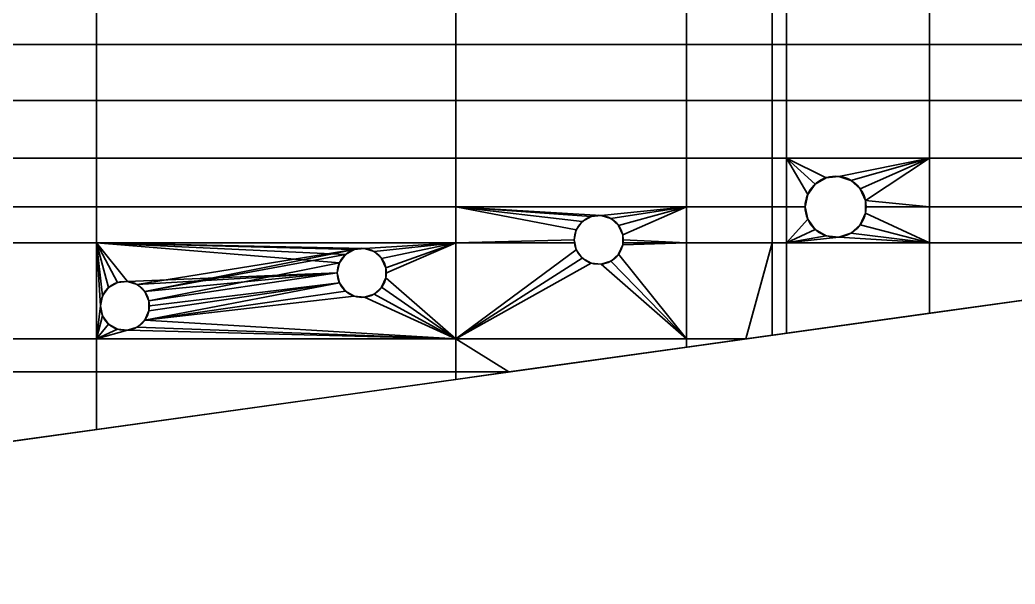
# Model space of a CAD drawing. Header units: millimetres. Extents: x 0 to 430, y 0 to 190.
# Drawn here: x 87.8 to 171, y 0.2 to 47.4 of the extents above; entities that cross this region are included whole.
import ezdxf

# ---------------------------------------------------------------- set-up
doc = ezdxf.new("R2010")
doc.units = ezdxf.units.MM
doc.layers.add('1', color=7, linetype='Continuous', true_color=0xffffff)

# ---------------------------------------------------------------- blocks, each defined once
blk = doc.blocks.new('UG_SURFACE_001')
at = {"layer": '1', "color": 252, "linetype": 'Continuous', "lineweight": 35}
for points in [[(94.200917, 48.325192, 3.5), (84.296733, 48.325192, 3.5), (84.296733, 45.313161, 3.5), (94.200917, 45.313161, 3.5)], [(94.200917, 45.313161, 1.5), (84.296733, 45.313161, 1.5), (84.296733, 48.325192, 1.5), (94.200917, 48.325192, 1.5)], [(124.23677, 48.325192, 3.5), (94.200917, 48.325192, 3.5), (94.200917, 45.313161, 3.5), (124.23677, 45.313161, 3.5)], [(124.23677, 45.313161, 1.5), (94.200917, 45.313161, 1.5), (94.200917, 48.325192, 1.5), (124.23677, 48.325192, 1.5)], [(143.535659, 48.325192, 3.5), (124.23677, 48.325192, 3.5), (124.23677, 45.313161, 3.5), (143.535659, 45.313161, 3.5)], [(143.535659, 45.313161, 1.5), (124.23677, 45.313161, 1.5), (124.23677, 48.325192, 1.5), (143.535659, 48.325192, 1.5)], [(150.690123, 48.325192, 3.5), (143.535659, 48.325192, 3.5), (143.535659, 45.313161, 3.5), (150.690123, 45.313161, 3.5)], [(150.690123, 45.313161, 1.5), (143.535659, 45.313161, 1.5), (143.535659, 48.325192, 1.5), (150.690123, 48.325192, 1.5)], [(151.889846, 48.325192, 3.5), (150.690123, 48.325192, 3.5), (150.690123, 45.313161, 3.5), (151.889846, 45.313161, 3.5)], [(151.889846, 45.313161, 1.5), (150.690123, 45.313161, 1.5), (150.690123, 48.325192, 1.5), (151.889846, 48.325192, 1.5)], [(163.865298, 48.325192, 3.5), (151.889846, 48.325192, 3.5), (151.889846, 45.313161, 3.5), (163.865298, 45.313161, 3.5)], [(163.865298, 45.313161, 1.5), (151.889846, 45.313161, 1.5), (151.889846, 48.325192, 1.5), (163.865298, 48.325192, 1.5)], [(173.519492, 48.325192, 3.5), (163.865298, 48.325192, 3.5), (163.865298, 45.313161, 3.5), (173.519492, 45.313161, 3.5)], [(173.519492, 45.313161, 1.5), (163.865298, 45.313161, 1.5), (163.865298, 48.325192, 1.5), (173.519492, 48.325192, 1.5)], [(94.200917, 45.313161, 3.5), (84.296733, 45.313161, 3.5), (84.296733, 40.638197, 3.5), (94.200917, 40.638197, 3.5)], [(94.200917, 40.638197, 1.5), (84.296733, 40.638197, 1.5), (84.296733, 45.313161, 1.5), (94.200917, 45.313161, 1.5)], [(124.23677, 45.313161, 3.5), (94.200917, 45.313161, 3.5), (94.200917, 40.638197, 3.5), (124.23677, 40.638197, 3.5)], [(124.23677, 40.638197, 1.5), (94.200917, 40.638197, 1.5), (94.200917, 45.313161, 1.5), (124.23677, 45.313161, 1.5)], [(143.535659, 45.313161, 3.5), (124.23677, 45.313161, 3.5), (124.23677, 40.638197, 3.5), (143.535659, 40.638197, 3.5)], [(143.535659, 40.638197, 1.5), (124.23677, 40.638197, 1.5), (124.23677, 45.313161, 1.5), (143.535659, 45.313161, 1.5)], [(150.690123, 45.313161, 3.5), (143.535659, 45.313161, 3.5), (143.535659, 40.638197, 3.5), (150.690123, 40.638197, 3.5)], [(150.690123, 40.638197, 1.5), (143.535659, 40.638197, 1.5), (143.535659, 45.313161, 1.5), (150.690123, 45.313161, 1.5)], [(151.889846, 45.313161, 3.5), (150.690123, 45.313161, 3.5), (150.690123, 40.638197, 3.5), (151.889846, 40.638197, 3.5)], [(151.889846, 40.638197, 1.5), (150.690123, 40.638197, 1.5), (150.690123, 45.313161, 1.5), (151.889846, 45.313161, 1.5)], [(163.865298, 45.313161, 3.5), (151.889846, 45.313161, 3.5), (151.889846, 40.638197, 3.5), (163.865298, 40.638197, 3.5)], [(163.865298, 40.638197, 1.5), (151.889846, 40.638197, 1.5), (151.889846, 45.313161, 1.5), (163.865298, 45.313161, 1.5)], [(173.519492, 45.313161, 3.5), (163.865298, 45.313161, 3.5), (163.865298, 40.638197, 3.5), (173.519492, 40.638197, 3.5)], [(173.519492, 40.638197, 1.5), (163.865298, 40.638197, 1.5), (163.865298, 45.313161, 1.5), (173.519492, 45.313161, 1.5)], [(94.200917, 40.638197, 3.5), (84.296733, 40.638197, 3.5), (84.296733, 35.826165, 3.5), (94.200917, 35.826165, 3.5)], [(94.200917, 35.826165, 1.5), (84.296733, 35.826165, 1.5), (84.296733, 40.638197, 1.5), (94.200917, 40.638197, 1.5)], [(124.23677, 40.638197, 3.5), (94.200917, 40.638197, 3.5), (94.200917, 35.826165, 3.5), (124.23677, 35.826165, 3.5)], [(124.23677, 35.826165, 1.5), (94.200917, 35.826165, 1.5), (94.200917, 40.638197, 1.5), (124.23677, 40.638197, 1.5)], [(143.535659, 40.638197, 3.5), (124.23677, 40.638197, 3.5), (124.23677, 35.826165, 3.5), (143.535659, 35.826165, 3.5)], [(143.535659, 35.826165, 1.5), (124.23677, 35.826165, 1.5), (124.23677, 40.638197, 1.5), (143.535659, 40.638197, 1.5)], [(150.690123, 40.638197, 3.5), (143.535659, 40.638197, 3.5), (143.535659, 35.826165, 3.5), (150.690123, 35.826165, 3.5)], [(150.690123, 35.826165, 1.5), (143.535659, 35.826165, 1.5), (143.535659, 40.638197, 1.5), (150.690123, 40.638197, 1.5)], [(151.889846, 40.638197, 3.5), (150.690123, 40.638197, 3.5), (150.690123, 35.826165, 3.5), (151.889846, 35.826165, 3.5)], [(151.889846, 35.826165, 1.5), (150.690123, 35.826165, 1.5), (150.690123, 40.638197, 1.5), (151.889846, 40.638197, 1.5)], [(163.865298, 40.638197, 3.5), (151.889846, 40.638197, 3.5), (151.889846, 35.826165, 3.5), (163.865298, 35.826165, 3.5)], [(163.865298, 35.826165, 1.5), (151.889846, 35.826165, 1.5), (151.889846, 40.638197, 1.5), (163.865298, 40.638197, 1.5)], [(173.519492, 40.638197, 3.5), (163.865298, 40.638197, 3.5), (163.865298, 35.826165, 3.5), (173.519492, 35.826165, 3.5)], [(173.519492, 35.826165, 1.5), (163.865298, 35.826165, 1.5), (163.865298, 40.638197, 1.5), (173.519492, 40.638197, 1.5)], [(94.200917, 35.826165, 3.5), (84.296733, 35.826165, 3.5), (84.296733, 31.753004, 3.5), (94.200917, 31.753004, 3.5)], [(94.200917, 31.753004, 1.5), (84.296733, 31.753004, 1.5), (84.296733, 35.826165, 1.5), (94.200917, 35.826165, 1.5)], [(124.23677, 35.826165, 3.5), (94.200917, 35.826165, 3.5), (94.200917, 31.753004, 3.5), (124.23677, 31.753004, 3.5)], [(124.23677, 31.753004, 1.5), (94.200917, 31.753004, 1.5), (94.200917, 35.826165, 1.5), (124.23677, 35.826165, 1.5)], [(143.535659, 35.826165, 3.5), (124.23677, 35.826165, 3.5), (124.23677, 31.753004, 3.5), (143.535659, 31.753004, 3.5)], [(143.535659, 31.753004, 1.5), (124.23677, 31.753004, 1.5), (124.23677, 35.826165, 1.5), (143.535659, 35.826165, 1.5)], [(150.690123, 35.826165, 3.5), (143.535659, 35.826165, 3.5), (143.535659, 31.753004, 3.5), (150.690123, 31.753004, 3.5)], [(150.690123, 31.753004, 1.5), (143.535659, 31.753004, 1.5), (143.535659, 35.826165, 1.5), (150.690123, 35.826165, 1.5)], [(151.889846, 35.826165, 3.5), (150.690123, 35.826165, 3.5), (150.690123, 31.753004, 3.5), (151.889846, 31.753004, 3.5)], [(151.889846, 31.753004, 1.5), (150.690123, 31.753004, 1.5), (150.690123, 35.826165, 1.5), (151.889846, 35.826165, 1.5)], [(151.889846, 35.826165, 3.5), (154.298931, 33.648022, 3.5), (155.21723, 34.178197, 3.5)], [(151.889846, 35.826165, 3.5), (153.675675, 32.79018, 3.5), (154.298931, 33.648022, 3.5)], [(155.21723, 34.178197, 3.5), (156.271771, 34.289032, 3.5), (163.865298, 35.826165, 3.5), (151.889846, 35.826165, 3.5)], [(151.889846, 35.826165, 3.5), (151.889846, 31.753004, 3.5), (153.455213, 31.753004, 3.5), (153.675675, 32.79018, 3.5)], [(151.889846, 35.826165, 1.5), (163.865298, 35.826165, 1.5), (156.271771, 34.289032, 1.5), (155.21723, 34.178197, 1.5)], [(155.21723, 34.178197, 1.5), (154.298931, 33.648022, 1.5), (151.889846, 35.826165, 1.5)], [(154.298931, 33.648022, 1.5), (153.675675, 32.79018, 1.5), (151.889846, 35.826165, 1.5)], [(153.675675, 32.79018, 1.5), (153.455213, 31.753004, 1.5), (151.889846, 31.753004, 1.5), (151.889846, 35.826165, 1.5)], [(163.865298, 35.826165, 3.5), (156.271771, 34.289032, 3.5), (157.280222, 33.961367, 3.5)], [(157.280222, 33.961367, 1.5), (156.271771, 34.289032, 1.5), (163.865298, 35.826165, 1.5)], [(157.280222, 33.961367, 3.5), (158.06821, 33.251856, 3.5), (163.865298, 35.826165, 3.5)], [(163.865298, 35.826165, 1.5), (158.06821, 33.251856, 1.5), (157.280222, 33.961367, 1.5)], [(163.865298, 31.753004, 3.5), (163.865298, 35.826165, 3.5), (158.06821, 33.251856, 3.5), (158.499494, 32.283179, 3.5)], [(158.499494, 32.283179, 1.5), (158.06821, 33.251856, 1.5), (163.865298, 35.826165, 1.5)], [(163.865298, 35.826165, 1.5), (163.865298, 31.753004, 1.5), (158.555225, 31.753004, 1.5), (158.499494, 32.283179, 1.5)], [(173.519492, 35.826165, 3.5), (163.865298, 35.826165, 3.5), (163.865298, 31.753004, 3.5), (173.519492, 31.753004, 3.5)], [(173.519492, 31.753004, 1.5), (163.865298, 31.753004, 1.5), (163.865298, 35.826165, 1.5), (173.519492, 35.826165, 1.5)], [(155.21723, 34.178197, 1.5), (155.21723, 34.178197, 3.5), (154.298931, 33.648022, 3.5), (154.298931, 33.648022, 1.5)], [(156.271771, 34.289032, 1.5), (156.271771, 34.289032, 3.5), (155.21723, 34.178197, 3.5), (155.21723, 34.178197, 1.5)], [(157.280222, 33.961367, 1.5), (157.280222, 33.961367, 3.5), (156.271771, 34.289032, 3.5), (156.271771, 34.289032, 1.5)], [(154.298931, 33.648022, 1.5), (154.298931, 33.648022, 3.5), (153.675675, 32.79018, 3.5), (153.675675, 32.79018, 1.5)], [(158.06821, 33.251856, 1.5), (158.06821, 33.251856, 3.5), (157.280222, 33.961367, 3.5), (157.280222, 33.961367, 1.5)], [(153.675675, 32.79018, 1.5), (153.675675, 32.79018, 3.5), (153.455213, 31.753004, 3.5), (153.455213, 31.753004, 1.5)], [(158.499494, 32.283179, 1.5), (158.499494, 32.283179, 3.5), (158.06821, 33.251856, 3.5), (158.06821, 33.251856, 1.5)], [(94.200917, 31.753004, 3.5), (84.296733, 31.753004, 3.5), (84.296733, 28.74097, 3.5), (94.200917, 28.74097, 3.5)], [(94.200917, 28.74097, 1.5), (84.296733, 28.74097, 1.5), (84.296733, 31.753004, 1.5), (94.200917, 31.753004, 1.5)], [(124.23677, 31.753004, 3.5), (94.200917, 31.753004, 3.5), (94.200917, 28.74097, 3.5), (124.23677, 28.74097, 3.5)], [(124.23677, 28.74097, 1.5), (94.200917, 28.74097, 1.5), (94.200917, 31.753004, 1.5), (124.23677, 31.753004, 1.5)], [(124.23677, 31.753004, 3.5), (135.563374, 30.940637, 3.5), (136.411145, 31.02974, 3.5)], [(136.411145, 31.02974, 3.5), (143.535659, 31.753004, 3.5), (124.23677, 31.753004, 3.5)], [(124.23677, 31.753004, 3.5), (134.324089, 29.824782, 3.5), (134.82514, 30.514419, 3.5)], [(134.82514, 30.514419, 3.5), (135.563374, 30.940637, 3.5), (124.23677, 31.753004, 3.5)], [(134.146854, 28.990971, 3.5), (134.324089, 29.824782, 3.5), (124.23677, 31.753004, 3.5), (124.23677, 28.74097, 3.5)], [(124.23677, 31.753004, 1.5), (143.535659, 31.753004, 1.5), (136.411145, 31.02974, 1.5)], [(124.23677, 31.753004, 1.5), (135.563374, 30.940637, 1.5), (134.82514, 30.514419, 1.5)], [(124.23677, 28.74097, 1.5), (124.23677, 31.753004, 1.5), (134.324089, 29.824782, 1.5), (134.146854, 28.990971, 1.5)], [(136.411145, 31.02974, 1.5), (135.563374, 30.940637, 1.5), (124.23677, 31.753004, 1.5)], [(134.82514, 30.514419, 1.5), (134.324089, 29.824782, 1.5), (124.23677, 31.753004, 1.5)], [(143.535659, 31.753004, 3.5), (136.411145, 31.02974, 3.5), (137.221858, 30.766323, 3.5)], [(137.221858, 30.766323, 1.5), (136.411145, 31.02974, 1.5), (143.535659, 31.753004, 1.5)], [(137.221858, 30.766323, 3.5), (137.855336, 30.195931, 3.5), (143.535659, 31.753004, 3.5)], [(143.535659, 31.753004, 1.5), (137.855336, 30.195931, 1.5), (137.221858, 30.766323, 1.5)], [(143.535659, 31.753004, 3.5), (137.855336, 30.195931, 3.5), (138.202056, 29.417191, 3.5)], [(138.202056, 29.417191, 1.5), (137.855336, 30.195931, 1.5), (143.535659, 31.753004, 1.5)], [(138.202056, 29.417191, 3.5), (138.202056, 28.74097, 3.5), (143.535659, 28.74097, 3.5), (143.535659, 31.753004, 3.5)], [(138.246864, 28.990971, 1.5), (138.202056, 29.417191, 1.5), (143.535659, 31.753004, 1.5), (143.535659, 28.74097, 1.5)], [(150.690123, 31.753004, 3.5), (143.535659, 31.753004, 3.5), (143.535659, 28.74097, 3.5), (150.690123, 28.74097, 3.5)], [(150.690123, 28.74097, 1.5), (143.535659, 28.74097, 1.5), (143.535659, 31.753004, 1.5), (150.690123, 31.753004, 1.5)], [(151.889846, 31.753004, 3.5), (150.690123, 31.753004, 3.5), (150.690123, 28.74097, 3.5), (151.889846, 28.74097, 3.5)], [(151.889846, 28.74097, 1.5), (150.690123, 28.74097, 1.5), (150.690123, 31.753004, 1.5), (151.889846, 31.753004, 1.5)], [(153.675675, 30.715825, 3.5), (153.455213, 31.753004, 3.5), (151.889846, 31.753004, 3.5), (151.889846, 28.74097, 3.5)], [(151.889846, 28.74097, 1.5), (151.889846, 31.753004, 1.5), (153.455213, 31.753004, 1.5), (153.675675, 30.715825, 1.5)], [(153.455213, 31.753004, 1.5), (153.455213, 31.753004, 3.5), (153.675675, 30.715825, 3.5), (153.675675, 30.715825, 1.5)], [(158.499494, 32.283179, 3.5), (158.499494, 31.753004, 3.5), (163.865298, 31.753004, 3.5)], [(158.555225, 31.753004, 1.5), (158.499494, 31.753004, 3.5), (158.499494, 32.283179, 3.5)], [(158.499494, 32.283179, 3.5), (158.499494, 32.283179, 1.5), (158.555225, 31.753004, 1.5)], [(163.865298, 28.74097, 3.5), (163.865298, 31.753004, 3.5), (158.499494, 31.753004, 3.5), (158.499494, 31.222828, 3.5)], [(158.499494, 31.222828, 1.5), (158.555225, 31.753004, 1.5), (163.865298, 31.753004, 1.5), (163.865298, 28.74097, 1.5)], [(158.555225, 31.753004, 1.5), (158.499494, 31.222828, 1.5), (158.499494, 31.222828, 3.5)], [(158.499494, 31.222828, 3.5), (158.499494, 31.753004, 3.5), (158.555225, 31.753004, 1.5)], [(173.519492, 31.753004, 3.5), (163.865298, 31.753004, 3.5), (163.865298, 28.74097, 3.5), (173.519492, 28.74097, 3.5)], [(173.519492, 28.74097, 1.5), (163.865298, 28.74097, 1.5), (163.865298, 31.753004, 1.5), (173.519492, 31.753004, 1.5)], [(135.563374, 30.940637, 1.5), (135.563374, 30.940637, 3.5), (134.82514, 30.514419, 3.5), (134.82514, 30.514419, 1.5)], [(136.411145, 31.02974, 1.5), (136.411145, 31.02974, 3.5), (135.563374, 30.940637, 3.5), (135.563374, 30.940637, 1.5)], [(137.221858, 30.766323, 1.5), (137.221858, 30.766323, 3.5), (136.411145, 31.02974, 3.5), (136.411145, 31.02974, 1.5)], [(158.499494, 31.222828, 3.5), (158.06821, 30.25415, 3.5), (163.865298, 28.74097, 3.5)], [(163.865298, 28.74097, 1.5), (158.06821, 30.25415, 1.5), (158.499494, 31.222828, 1.5)], [(158.06821, 30.25415, 1.5), (158.06821, 30.25415, 3.5), (158.499494, 31.222828, 3.5), (158.499494, 31.222828, 1.5)], [(134.82514, 30.514419, 1.5), (134.82514, 30.514419, 3.5), (134.324089, 29.824782, 3.5), (134.324089, 29.824782, 1.5)], [(137.855336, 30.195931, 1.5), (137.855336, 30.195931, 3.5), (137.221858, 30.766323, 3.5), (137.221858, 30.766323, 1.5)], [(138.202056, 29.417191, 1.5), (138.202056, 29.417191, 3.5), (137.855336, 30.195931, 3.5), (137.855336, 30.195931, 1.5)], [(154.298931, 29.857984, 3.5), (153.675675, 30.715825, 3.5), (151.889846, 28.74097, 3.5)], [(151.889846, 28.74097, 1.5), (153.675675, 30.715825, 1.5), (154.298931, 29.857984, 1.5)], [(153.675675, 30.715825, 1.5), (153.675675, 30.715825, 3.5), (154.298931, 29.857984, 3.5), (154.298931, 29.857984, 1.5)], [(163.865298, 28.74097, 3.5), (158.06821, 30.25415, 3.5), (157.280222, 29.544638, 3.5)], [(157.280222, 29.544638, 1.5), (158.06821, 30.25415, 1.5), (163.865298, 28.74097, 1.5)], [(157.280222, 29.544638, 1.5), (157.280222, 29.544638, 3.5), (158.06821, 30.25415, 3.5), (158.06821, 30.25415, 1.5)], [(134.324089, 29.824782, 1.5), (134.324089, 29.824782, 3.5), (134.146854, 28.990971, 3.5), (134.146854, 28.990971, 1.5)], [(138.202056, 29.417191, 3.5), (138.202056, 29.417191, 1.5), (138.246864, 28.990971, 1.5)], [(138.246864, 28.990971, 1.5), (138.202056, 28.74097, 3.5), (138.202056, 29.417191, 3.5)], [(155.21723, 29.327808, 3.5), (154.298931, 29.857984, 3.5), (151.889846, 28.74097, 3.5)], [(151.889846, 28.74097, 1.5), (154.298931, 29.857984, 1.5), (155.21723, 29.327808, 1.5)], [(156.271771, 29.216971, 3.5), (155.21723, 29.327808, 3.5), (151.889846, 28.74097, 3.5)], [(151.889846, 28.74097, 1.5), (155.21723, 29.327808, 1.5), (156.271771, 29.216971, 1.5)], [(151.889846, 28.74097, 3.5), (163.865298, 28.74097, 3.5), (156.271771, 29.216971, 3.5)], [(156.271771, 29.216971, 1.5), (163.865298, 28.74097, 1.5), (151.889846, 28.74097, 1.5)], [(154.298931, 29.857984, 1.5), (154.298931, 29.857984, 3.5), (155.21723, 29.327808, 3.5), (155.21723, 29.327808, 1.5)], [(155.21723, 29.327808, 1.5), (155.21723, 29.327808, 3.5), (156.271771, 29.216971, 3.5), (156.271771, 29.216971, 1.5)], [(157.280222, 29.544638, 3.5), (156.271771, 29.216971, 3.5), (163.865298, 28.74097, 3.5)], [(163.865298, 28.74097, 1.5), (156.271771, 29.216971, 1.5), (157.280222, 29.544638, 1.5)], [(156.271771, 29.216971, 1.5), (156.271771, 29.216971, 3.5), (157.280222, 29.544638, 3.5), (157.280222, 29.544638, 1.5)], [(94.200917, 28.74097, 3.5), (84.296733, 28.74097, 3.5), (84.296733, 20.704877, 3.5), (94.200917, 20.704877, 3.5)], [(94.200917, 20.704877, 1.5), (84.296733, 20.704877, 1.5), (84.296733, 28.74097, 1.5), (94.200917, 28.74097, 1.5)], [(94.200917, 28.74097, 3.5), (115.755014, 28.178606, 3.5), (116.602778, 28.26771, 3.5)], [(94.200917, 28.74097, 3.5), (96.794419, 25.505679, 3.5), (97.605132, 25.24226, 3.5), (115.755014, 28.178606, 3.5)], [(94.200917, 28.74097, 3.5), (95.946647, 25.416574, 3.5), (96.794419, 25.505679, 3.5)], [(94.200917, 28.74097, 3.5), (94.200917, 20.704877, 3.5), (94.530135, 23.466907, 3.5)], [(116.602778, 28.26771, 3.5), (124.23677, 28.74097, 3.5), (94.200917, 28.74097, 3.5)], [(94.530135, 23.466907, 3.5), (94.70737, 24.300719, 3.5), (94.200917, 28.74097, 3.5)], [(94.70737, 24.300719, 3.5), (95.208414, 24.990356, 3.5), (94.200917, 28.74097, 3.5)], [(95.208414, 24.990356, 3.5), (95.946647, 25.416574, 3.5), (94.200917, 28.74097, 3.5)], [(94.200917, 28.74097, 1.5), (114.515729, 27.062749, 1.5), (114.338495, 26.22894, 1.5), (96.794419, 25.505679, 1.5)], [(94.200917, 28.74097, 1.5), (124.23677, 28.74097, 1.5), (116.602778, 28.26771, 1.5)], [(94.200917, 28.74097, 1.5), (94.70737, 24.300719, 1.5), (94.530135, 23.466907, 1.5)], [(94.200917, 28.74097, 1.5), (115.016781, 27.752386, 1.5), (114.515729, 27.062749, 1.5)], [(116.602778, 28.26771, 1.5), (115.755014, 28.178606, 1.5), (94.200917, 28.74097, 1.5)], [(94.200917, 28.74097, 1.5), (95.208414, 24.990356, 1.5), (94.70737, 24.300719, 1.5)], [(115.755014, 28.178606, 1.5), (115.016781, 27.752386, 1.5), (94.200917, 28.74097, 1.5)], [(94.200917, 28.74097, 1.5), (95.946647, 25.416574, 1.5), (95.208414, 24.990356, 1.5)], [(96.794419, 25.505679, 1.5), (95.946647, 25.416574, 1.5), (94.200917, 28.74097, 1.5)], [(94.530135, 23.466907, 1.5), (94.200917, 20.704877, 1.5), (94.200917, 28.74097, 1.5)], [(124.23677, 28.74097, 3.5), (116.602778, 28.26771, 3.5), (117.413498, 28.004292, 3.5)], [(117.413498, 28.004292, 1.5), (116.602778, 28.26771, 1.5), (124.23677, 28.74097, 1.5)], [(117.413498, 28.004292, 3.5), (118.046984, 27.4339, 3.5), (124.23677, 28.74097, 3.5)], [(124.23677, 28.74097, 1.5), (118.046984, 27.4339, 1.5), (117.413498, 28.004292, 1.5)], [(118.046984, 27.4339, 3.5), (118.393697, 26.655158, 3.5), (124.23677, 28.74097, 3.5)], [(118.393697, 26.655158, 1.5), (118.046984, 27.4339, 1.5), (124.23677, 28.74097, 1.5)], [(124.23677, 20.704877, 3.5), (124.23677, 28.74097, 3.5), (118.393697, 26.655158, 3.5), (118.393697, 25.80272, 3.5)], [(124.23677, 28.74097, 1.5), (124.23677, 20.704877, 1.5), (118.393697, 25.80272, 1.5), (118.438497, 26.22894, 1.5)], [(118.438497, 26.22894, 1.5), (118.393697, 26.655158, 1.5), (124.23677, 28.74097, 1.5)], [(124.23677, 28.74097, 3.5), (134.199992, 28.74097, 3.5), (134.146854, 28.990971, 3.5)], [(134.146854, 28.990971, 1.5), (134.199992, 28.74097, 1.5), (124.23677, 28.74097, 1.5)], [(134.324089, 28.157162, 3.5), (134.199992, 28.74097, 3.5), (124.23677, 28.74097, 3.5), (124.23677, 20.704877, 3.5)], [(124.23677, 20.704877, 1.5), (124.23677, 28.74097, 1.5), (134.199992, 28.74097, 1.5), (134.324089, 28.157162, 1.5)], [(134.199992, 28.74097, 1.5), (134.146854, 28.990971, 1.5), (134.146854, 28.990971, 3.5), (134.199992, 28.74097, 3.5)], [(134.199992, 28.74097, 3.5), (134.324089, 28.157162, 3.5), (134.324089, 28.157162, 1.5), (134.199992, 28.74097, 1.5)], [(138.202056, 28.564753, 3.5), (137.855336, 27.786011, 3.5), (143.535659, 20.704877, 3.5), (143.535659, 28.74097, 3.5)], [(143.535659, 28.74097, 1.5), (143.535659, 20.704877, 1.5), (137.855336, 27.786011, 1.5), (138.202056, 28.564753, 1.5)], [(137.855336, 27.786011, 1.5), (137.855336, 27.786011, 3.5), (138.202056, 28.564753, 3.5), (138.202056, 28.564753, 1.5)], [(138.246864, 28.990971, 1.5), (138.220578, 28.74097, 1.5), (138.202056, 28.74097, 3.5)], [(143.535659, 28.74097, 3.5), (138.202056, 28.74097, 3.5), (138.202056, 28.564753, 3.5)], [(138.202056, 28.564753, 1.5), (138.220578, 28.74097, 1.5), (143.535659, 28.74097, 1.5)], [(138.220578, 28.74097, 1.5), (138.202056, 28.564753, 1.5), (138.202056, 28.564753, 3.5)], [(138.202056, 28.564753, 3.5), (138.202056, 28.74097, 3.5), (138.220578, 28.74097, 1.5)], [(143.535659, 28.74097, 1.5), (138.220578, 28.74097, 1.5), (138.246864, 28.990971, 1.5)], [(150.690123, 28.74097, 3.5), (143.535659, 28.74097, 3.5), (143.535659, 20.704877, 3.5), (148.488402, 20.704877, 3.5)], [(148.488402, 20.704877, 1.5), (143.535659, 20.704877, 1.5), (143.535659, 28.74097, 1.5), (150.690123, 28.74097, 1.5)], [(148.488402, 20.704877, 3.5), (150.690123, 21.011878, 3.5), (150.690123, 28.74097, 3.5)], [(150.690123, 28.74097, 1.5), (150.690123, 21.011878, 1.5), (148.488402, 20.704877, 1.5)], [(151.889846, 21.179164, 3.5), (151.889846, 28.74097, 3.5), (150.690123, 28.74097, 3.5), (150.690123, 21.011878, 3.5)], [(150.690123, 21.011878, 1.5), (150.690123, 28.74097, 1.5), (151.889846, 28.74097, 1.5), (151.889846, 21.179164, 1.5)], [(163.865298, 22.848995, 3.5), (163.865298, 28.74097, 3.5), (151.889846, 28.74097, 3.5), (151.889846, 21.179164, 3.5)], [(151.889846, 21.179164, 1.5), (151.889846, 28.74097, 1.5), (163.865298, 28.74097, 1.5), (163.865298, 22.848995, 1.5)], [(173.519492, 24.195151, 3.5), (173.519492, 28.74097, 3.5), (163.865298, 28.74097, 3.5), (163.865298, 22.848995, 3.5)], [(163.865298, 22.848995, 1.5), (163.865298, 28.74097, 1.5), (173.519492, 28.74097, 1.5), (173.519492, 24.195151, 1.5)], [(97.605132, 25.24226, 3.5), (98.238617, 24.671867, 3.5), (115.755014, 28.178606, 3.5)], [(115.016781, 27.752386, 3.5), (115.755014, 28.178606, 3.5), (98.238617, 24.671867, 3.5)], [(98.238617, 24.671867, 3.5), (98.585337, 23.893127, 3.5), (114.515729, 27.062749, 3.5), (115.016781, 27.752386, 3.5)], [(115.016781, 27.752386, 1.5), (115.016781, 27.752386, 3.5), (114.515729, 27.062749, 3.5), (114.515729, 27.062749, 1.5)], [(115.755014, 28.178606, 1.5), (115.755014, 28.178606, 3.5), (115.016781, 27.752386, 3.5), (115.016781, 27.752386, 1.5)], [(116.602778, 28.26771, 1.5), (116.602778, 28.26771, 3.5), (115.755014, 28.178606, 3.5), (115.755014, 28.178606, 1.5)], [(117.413498, 28.004292, 1.5), (117.413498, 28.004292, 3.5), (116.602778, 28.26771, 3.5), (116.602778, 28.26771, 1.5)], [(118.046984, 27.4339, 1.5), (118.046984, 27.4339, 3.5), (117.413498, 28.004292, 3.5), (117.413498, 28.004292, 1.5)], [(134.82514, 27.467525, 3.5), (134.324089, 28.157162, 3.5), (124.23677, 20.704877, 3.5)], [(124.23677, 20.704877, 1.5), (134.324089, 28.157162, 1.5), (134.82514, 27.467525, 1.5)], [(124.23677, 20.704877, 3.5), (135.563374, 27.041305, 3.5), (134.82514, 27.467525, 3.5)], [(134.82514, 27.467525, 1.5), (135.563374, 27.041305, 1.5), (124.23677, 20.704877, 1.5)], [(134.324089, 28.157162, 1.5), (134.324089, 28.157162, 3.5), (134.82514, 27.467525, 3.5), (134.82514, 27.467525, 1.5)], [(134.82514, 27.467525, 1.5), (134.82514, 27.467525, 3.5), (135.563374, 27.041305, 3.5), (135.563374, 27.041305, 1.5)], [(143.535659, 20.704877, 3.5), (137.855336, 27.786011, 3.5), (137.221858, 27.215619, 3.5)], [(137.221858, 27.215619, 1.5), (137.855336, 27.786011, 1.5), (143.535659, 20.704877, 1.5)], [(137.221858, 27.215619, 1.5), (137.221858, 27.215619, 3.5), (137.855336, 27.786011, 3.5), (137.855336, 27.786011, 1.5)], [(114.338495, 26.22894, 3.5), (114.515729, 27.062749, 3.5), (98.585337, 23.893127, 3.5)], [(114.515729, 27.062749, 1.5), (114.515729, 27.062749, 3.5), (114.338495, 26.22894, 3.5), (114.338495, 26.22894, 1.5)], [(118.393697, 26.655158, 1.5), (118.393697, 26.655158, 3.5), (118.046984, 27.4339, 3.5), (118.046984, 27.4339, 1.5)], [(118.393697, 26.655158, 3.5), (118.393697, 26.655158, 1.5), (118.438497, 26.22894, 1.5)], [(118.438497, 26.22894, 1.5), (118.393697, 25.80272, 3.5), (118.393697, 26.655158, 3.5)], [(124.23677, 20.704877, 3.5), (143.535659, 20.704877, 3.5), (136.411145, 26.952202, 3.5), (135.563374, 27.041305, 3.5)], [(135.563374, 27.041305, 1.5), (136.411145, 26.952202, 1.5), (143.535659, 20.704877, 1.5), (124.23677, 20.704877, 1.5)], [(135.563374, 27.041305, 1.5), (135.563374, 27.041305, 3.5), (136.411145, 26.952202, 3.5), (136.411145, 26.952202, 1.5)], [(137.221858, 27.215619, 3.5), (136.411145, 26.952202, 3.5), (143.535659, 20.704877, 3.5)], [(143.535659, 20.704877, 1.5), (136.411145, 26.952202, 1.5), (137.221858, 27.215619, 1.5)], [(136.411145, 26.952202, 1.5), (136.411145, 26.952202, 3.5), (137.221858, 27.215619, 3.5), (137.221858, 27.215619, 1.5)], [(97.605132, 25.24226, 1.5), (96.794419, 25.505679, 1.5), (114.338495, 26.22894, 1.5)], [(114.338495, 26.22894, 1.5), (98.238617, 24.671867, 1.5), (97.605132, 25.24226, 1.5)], [(98.585337, 23.893127, 1.5), (98.238617, 24.671867, 1.5), (114.338495, 26.22894, 1.5)], [(114.515729, 25.395129, 3.5), (114.338495, 26.22894, 3.5), (98.585337, 23.893127, 3.5), (98.585337, 23.04069, 3.5)], [(98.630138, 23.466907, 1.5), (98.585337, 23.893127, 1.5), (114.338495, 26.22894, 1.5), (114.515729, 25.395129, 1.5)], [(114.338495, 26.22894, 1.5), (114.338495, 26.22894, 3.5), (114.515729, 25.395129, 3.5), (114.515729, 25.395129, 1.5)], [(118.393697, 25.80272, 3.5), (118.046984, 25.02398, 3.5), (124.23677, 20.704877, 3.5)], [(124.23677, 20.704877, 1.5), (118.046984, 25.02398, 1.5), (118.393697, 25.80272, 1.5)], [(118.046984, 25.02398, 1.5), (118.046984, 25.02398, 3.5), (118.393697, 25.80272, 3.5), (118.393697, 25.80272, 1.5)], [(118.438497, 26.22894, 1.5), (118.393697, 25.80272, 1.5), (118.393697, 25.80272, 3.5)], [(95.208414, 24.990356, 1.5), (95.208414, 24.990356, 3.5), (94.70737, 24.300719, 3.5), (94.70737, 24.300719, 1.5)], [(95.946647, 25.416574, 1.5), (95.946647, 25.416574, 3.5), (95.208414, 24.990356, 3.5), (95.208414, 24.990356, 1.5)], [(96.794419, 25.505679, 1.5), (96.794419, 25.505679, 3.5), (95.946647, 25.416574, 3.5), (95.946647, 25.416574, 1.5)], [(97.605132, 25.24226, 1.5), (97.605132, 25.24226, 3.5), (96.794419, 25.505679, 3.5), (96.794419, 25.505679, 1.5)], [(98.238617, 24.671867, 1.5), (98.238617, 24.671867, 3.5), (97.605132, 25.24226, 3.5), (97.605132, 25.24226, 1.5)], [(98.238617, 22.261949, 3.5), (115.016781, 24.705492, 3.5), (114.515729, 25.395129, 3.5)], [(98.585337, 23.04069, 3.5), (98.238617, 22.261949, 3.5), (114.515729, 25.395129, 3.5)], [(114.515729, 25.395129, 1.5), (98.238617, 22.261949, 1.5), (98.585337, 23.04069, 1.5)], [(114.515729, 25.395129, 1.5), (115.016781, 24.705492, 1.5), (98.238617, 22.261949, 1.5)], [(114.515729, 25.395129, 1.5), (98.585337, 23.04069, 1.5), (98.630138, 23.466907, 1.5)], [(114.515729, 25.395129, 1.5), (114.515729, 25.395129, 3.5), (115.016781, 24.705492, 3.5), (115.016781, 24.705492, 1.5)], [(124.23677, 20.704877, 3.5), (118.046984, 25.02398, 3.5), (117.413498, 24.453588, 3.5)], [(117.413498, 24.453588, 1.5), (118.046984, 25.02398, 1.5), (124.23677, 20.704877, 1.5)], [(117.413498, 24.453588, 1.5), (117.413498, 24.453588, 3.5), (118.046984, 25.02398, 3.5), (118.046984, 25.02398, 1.5)], [(94.70737, 24.300719, 1.5), (94.70737, 24.300719, 3.5), (94.530135, 23.466907, 3.5), (94.530135, 23.466907, 1.5)], [(115.755014, 24.279274, 3.5), (115.016781, 24.705492, 3.5), (98.238617, 22.261949, 3.5)], [(98.238617, 22.261949, 1.5), (115.016781, 24.705492, 1.5), (115.755014, 24.279274, 1.5)], [(98.585337, 23.893127, 1.5), (98.585337, 23.893127, 3.5), (98.238617, 24.671867, 3.5), (98.238617, 24.671867, 1.5)], [(98.238617, 22.261949, 3.5), (124.23677, 20.704877, 3.5), (116.602778, 24.190171, 3.5), (115.755014, 24.279274, 3.5)], [(115.755014, 24.279274, 1.5), (116.602778, 24.190171, 1.5), (124.23677, 20.704877, 1.5), (98.238617, 22.261949, 1.5)], [(115.016781, 24.705492, 1.5), (115.016781, 24.705492, 3.5), (115.755014, 24.279274, 3.5), (115.755014, 24.279274, 1.5)], [(115.755014, 24.279274, 1.5), (115.755014, 24.279274, 3.5), (116.602778, 24.190171, 3.5), (116.602778, 24.190171, 1.5)], [(117.413498, 24.453588, 3.5), (116.602778, 24.190171, 3.5), (124.23677, 20.704877, 3.5)], [(124.23677, 20.704877, 1.5), (116.602778, 24.190171, 1.5), (117.413498, 24.453588, 1.5)], [(116.602778, 24.190171, 1.5), (116.602778, 24.190171, 3.5), (117.413498, 24.453588, 3.5), (117.413498, 24.453588, 1.5)], [(163.865298, 22.848995, 1.5), (173.519492, 24.195151, 1.5), (173.519492, 24.195151, 3.5), (163.865298, 22.848995, 3.5)], [(94.70737, 22.633098, 3.5), (94.530135, 23.466907, 3.5), (94.200917, 20.704877, 3.5)], [(94.200917, 20.704877, 1.5), (94.530135, 23.466907, 1.5), (94.70737, 22.633098, 1.5)], [(94.530135, 23.466907, 1.5), (94.530135, 23.466907, 3.5), (94.70737, 22.633098, 3.5), (94.70737, 22.633098, 1.5)], [(98.585337, 23.893127, 3.5), (98.585337, 23.893127, 1.5), (98.630138, 23.466907, 1.5)], [(98.630138, 23.466907, 1.5), (98.585337, 23.04069, 3.5), (98.585337, 23.893127, 3.5)], [(98.630138, 23.466907, 1.5), (98.585337, 23.04069, 1.5), (98.585337, 23.04069, 3.5)], [(94.200917, 20.704877, 3.5), (95.208414, 21.943461, 3.5), (94.70737, 22.633098, 3.5)], [(94.70737, 22.633098, 1.5), (95.208414, 21.943461, 1.5), (94.200917, 20.704877, 1.5)], [(94.70737, 22.633098, 1.5), (94.70737, 22.633098, 3.5), (95.208414, 21.943461, 3.5), (95.208414, 21.943461, 1.5)], [(98.238617, 22.261949, 1.5), (98.238617, 22.261949, 3.5), (98.585337, 23.04069, 3.5), (98.585337, 23.04069, 1.5)], [(151.889846, 21.179164, 1.5), (163.865298, 22.848995, 1.5), (163.865298, 22.848995, 3.5), (151.889846, 21.179164, 3.5)], [(95.946647, 21.517241, 3.5), (95.208414, 21.943461, 3.5), (94.200917, 20.704877, 3.5)], [(94.200917, 20.704877, 1.5), (95.208414, 21.943461, 1.5), (95.946647, 21.517241, 1.5)], [(95.208414, 21.943461, 1.5), (95.208414, 21.943461, 3.5), (95.946647, 21.517241, 3.5), (95.946647, 21.517241, 1.5)], [(124.23677, 20.704877, 3.5), (97.605132, 21.691555, 3.5), (96.794419, 21.428138, 3.5)], [(96.794419, 21.428138, 1.5), (97.605132, 21.691555, 1.5), (124.23677, 20.704877, 1.5)], [(96.794419, 21.428138, 1.5), (96.794419, 21.428138, 3.5), (97.605132, 21.691555, 3.5), (97.605132, 21.691555, 1.5)], [(124.23677, 20.704877, 3.5), (98.238617, 22.261949, 3.5), (97.605132, 21.691555, 3.5)], [(97.605132, 21.691555, 1.5), (98.238617, 22.261949, 1.5), (124.23677, 20.704877, 1.5)], [(97.605132, 21.691555, 1.5), (97.605132, 21.691555, 3.5), (98.238617, 22.261949, 3.5), (98.238617, 22.261949, 1.5)], [(94.200917, 20.704877, 3.5), (96.794419, 21.428138, 3.5), (95.946647, 21.517241, 3.5)], [(95.946647, 21.517241, 1.5), (96.794419, 21.428138, 1.5), (94.200917, 20.704877, 1.5)], [(96.794419, 21.428138, 3.5), (94.200917, 20.704877, 3.5), (124.23677, 20.704877, 3.5)], [(124.23677, 20.704877, 1.5), (94.200917, 20.704877, 1.5), (96.794419, 21.428138, 1.5)], [(95.946647, 21.517241, 1.5), (95.946647, 21.517241, 3.5), (96.794419, 21.428138, 3.5), (96.794419, 21.428138, 1.5)], [(148.488402, 20.704877, 1.5), (150.690123, 21.011878, 1.5), (150.690123, 21.011878, 3.5), (148.488402, 20.704877, 3.5)], [(150.690123, 21.011878, 1.5), (151.889846, 21.179164, 1.5), (151.889846, 21.179164, 3.5), (150.690123, 21.011878, 3.5)], [(94.200917, 20.704877, 3.5), (84.296733, 20.704877, 3.5), (84.296733, 17.942846, 3.5), (94.200917, 17.942846, 3.5)], [(94.200917, 17.942846, 1.5), (84.296733, 17.942846, 1.5), (84.296733, 20.704877, 1.5), (94.200917, 20.704877, 1.5)], [(124.23677, 20.704877, 3.5), (94.200917, 20.704877, 3.5), (94.200917, 17.942846, 3.5), (124.23677, 17.942846, 3.5)], [(124.23677, 17.942846, 1.5), (94.200917, 17.942846, 1.5), (94.200917, 20.704877, 1.5), (124.23677, 20.704877, 1.5)], [(124.23677, 20.704877, 3.5), (124.23677, 17.942846, 3.5), (128.68005, 17.942846, 3.5)], [(128.68005, 17.942846, 3.5), (143.535659, 20.014277, 3.5), (143.535659, 20.704877, 3.5), (124.23677, 20.704877, 3.5)], [(124.23677, 20.704877, 1.5), (143.535659, 20.704877, 1.5), (143.535659, 20.014277, 1.5), (128.68005, 17.942846, 1.5)], [(128.68005, 17.942846, 1.5), (124.23677, 17.942846, 1.5), (124.23677, 20.704877, 1.5)], [(128.68005, 17.942846, 1.5), (143.535659, 20.014277, 1.5), (143.535659, 20.014277, 3.5), (128.68005, 17.942846, 3.5)], [(148.488402, 20.704877, 3.5), (143.535659, 20.704877, 3.5), (143.535659, 20.014277, 3.5)], [(143.535659, 20.014277, 1.5), (143.535659, 20.704877, 1.5), (148.488402, 20.704877, 1.5)], [(143.535659, 20.014277, 1.5), (148.488402, 20.704877, 1.5), (148.488402, 20.704877, 3.5), (143.535659, 20.014277, 3.5)], [(94.200917, 13.135156, 3.5), (94.200917, 17.942846, 3.5), (84.296733, 17.942846, 3.5), (84.296733, 11.75414, 3.5)], [(84.296733, 11.75414, 1.5), (84.296733, 17.942846, 1.5), (94.200917, 17.942846, 1.5), (94.200917, 13.135156, 1.5)], [(124.23677, 17.323285, 3.5), (124.23677, 17.942846, 3.5), (94.200917, 17.942846, 3.5), (94.200917, 13.135156, 3.5)], [(94.200917, 13.135156, 1.5), (94.200917, 17.942846, 1.5), (124.23677, 17.942846, 1.5), (124.23677, 17.323285, 1.5)], [(128.68005, 17.942846, 3.5), (124.23677, 17.942846, 3.5), (124.23677, 17.323285, 3.5)], [(124.23677, 17.323285, 1.5), (124.23677, 17.942846, 1.5), (128.68005, 17.942846, 1.5)], [(124.23677, 17.323285, 1.5), (128.68005, 17.942846, 1.5), (128.68005, 17.942846, 3.5), (124.23677, 17.323285, 3.5)], [(94.200917, 13.135156, 1.5), (124.23677, 17.323285, 1.5), (124.23677, 17.323285, 3.5), (94.200917, 13.135156, 3.5)], [(84.296733, 11.75414, 1.5), (94.200917, 13.135156, 1.5), (94.200917, 13.135156, 3.5), (84.296733, 11.75414, 3.5)]]:
    blk.add_3dface(points, dxfattribs=at)

msp = doc.modelspace()

# ---------------------------------------------------------------- linework, layer by layer
at = {"layer": '1', "color": 252, "linetype": 'Continuous', "lineweight": 35}
for p, q in [((1.5, 0.209156, 1.5), (430, 59.958194, 1.5)), ((1.5, 0.209156, 3.5), (430, 59.958194, 3.5))]:
    msp.add_line(p, q, dxfattribs=at)
for centre, radius in [((156.005219, 31.753003, 1.5), 2.55), ((136.196858, 28.990971, 1.5), 2.05), ((116.388496, 26.22894, 1.5), 2.05), ((96.580135, 23.466908, 1.5), 2.05)]:
    msp.add_circle(centre, radius, dxfattribs=at)
at = {"layer": '1', "color": 252, "linetype": 'Continuous', "lineweight": 35, "extrusion": (0, 0, -1)}
for centre, radius in [((-156.005219, 31.753003, -3.5), 2.55), ((-136.196858, 28.990971, -3.5), 2.05), ((-116.388496, 26.22894, -3.5), 2.05), ((-96.580135, 23.466908, -3.5), 2.05)]:
    msp.add_circle(centre, radius, dxfattribs=at)

# ---------------------------------------------------------------- block references
at = {"layer": '1', "color": 252, "linetype": 'Continuous', "lineweight": 35}
msp.add_blockref('UG_SURFACE_001', (0, 0), dxfattribs=at)

doc.saveas('drawing.dxf')
